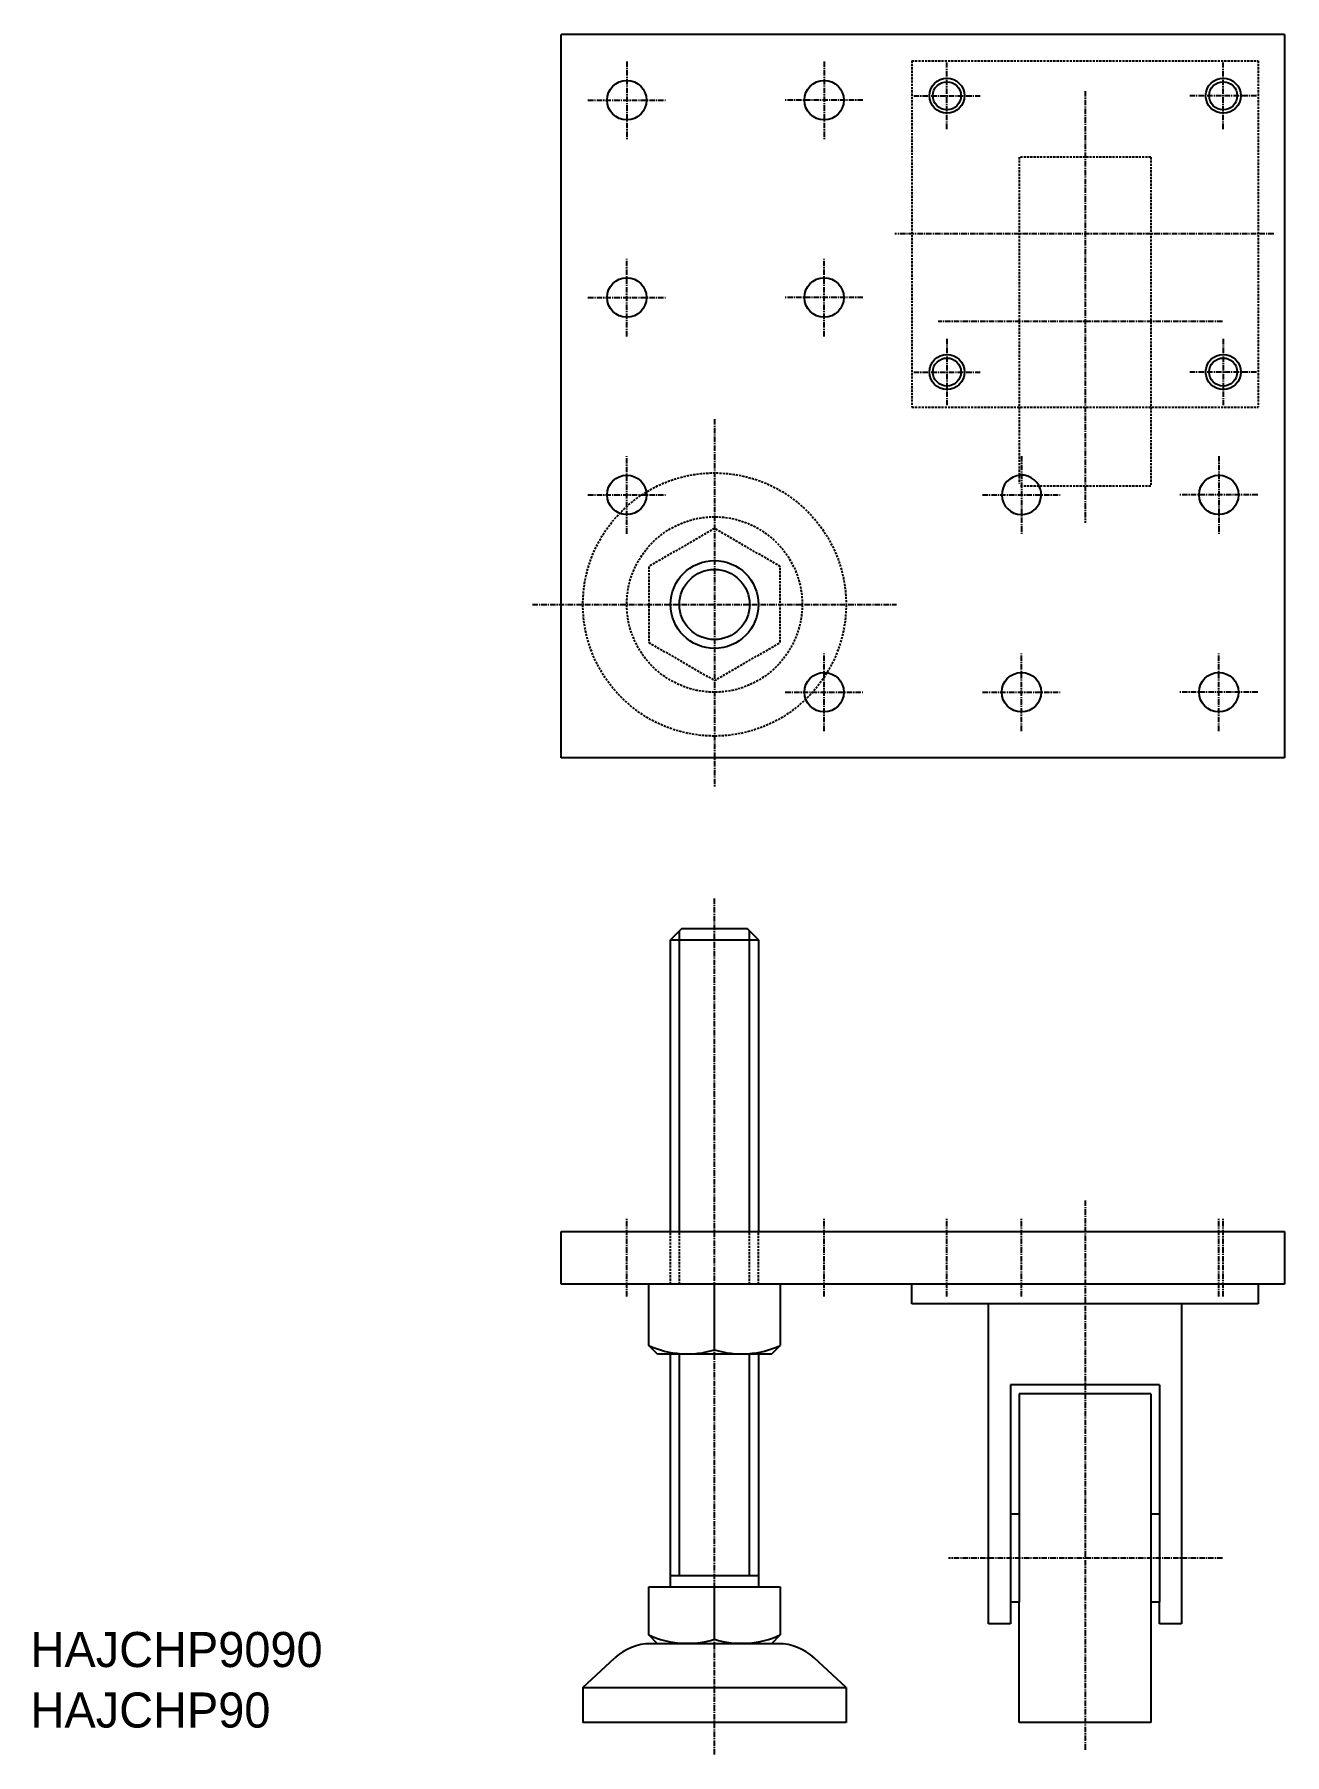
# Model space of a CAD drawing. Extents: x -55 to 230, y 0 to 392.
import ezdxf

# ---------------------------------------------------------------- set-up
doc = ezdxf.new("R2010")
doc.units = 0
doc.linetypes.add('CENTER', pattern=[2, 1.25, -0.25, 0.25, -0.25])
doc.linetypes.add('DASHED', pattern=[0.75, 0.5, -0.25])
doc.layers.get('0').update_dxf_attribs({"linetype": 'CONTINUOUS'})
doc.layers.add('CENTER', color=1, linetype='CENTER')

msp = doc.modelspace()

# ---------------------------------------------------------------- linework, layer by layer
at = {"color": 7, "linetype": 'CONTINUOUS'}
for p, q in [((65, 227.26), (65, 392.26)), ((230, 392.26), (65, 392.26)), ((230, 392.26), (230, 227.26)), ((174, 289.32), (174, 288.76)), ((174.24, 288.76), (174, 288.76)), ((230, 227.26), (65, 227.26)), ((92.5, 188.29), (90, 185.79)), ((107.5, 188.29), (92.5, 188.29)), ((110, 185.79), (107.5, 188.29)), ((90, 119.29), (90, 185.79)), ((90, 185.79), (110, 185.79)), ((110, 185.79), (110, 119.29)), ((65, 119.29), (230, 119.29)), ((65, 107.29), (65, 119.29)), ((230, 119.29), (230, 107.29)), ((230, 107.29), (65, 107.29)), ((85, 93.29), (85, 107.29)), ((100, 92.29), (100, 107.29)), ((115, 107.29), (115, 93.29)), ((145, 102.79), (145, 107.29)), ((224, 107.29), (224, 102.79)), ((224, 102.79), (145, 102.79)), ((162.5, 29.79), (162.5, 102.79)), ((206.5, 102.79), (206.5, 29.79)), ((87, 91.29), (85, 93.29)), ((113, 91.29), (87, 91.29)), ((90, 38.29), (90, 91.29)), ((110, 91.29), (110, 38.29)), ((113, 91.29), (115, 93.29)), ((201.5, 84.29), (167.5, 84.29)), ((167.5, 84.29), (167.5, 34.79)), ((201.5, 84.29), (201.5, 34.79)), ((169.5, 82.29), (169.5, 34.79)), ((199.5, 82.29), (169.5, 82.29)), ((199.5, 82.29), (199.5, 34.79)), ((169.5, 54.79), (167.5, 54.79)), ((201.5, 54.79), (199.5, 54.79)), ((110, 40.79), (90, 40.79)), ((85, 38.29), (115, 38.29)), ((85, 27.29), (85, 38.29)), ((100, 26.29), (100, 38.29)), ((115, 38.29), (115, 27.29)), ((169.5, 34.79), (167.5, 34.79)), ((167.5, 34.79), (167.5, 29.79)), ((169.5, 7.29), (169.5, 34.79)), ((201.5, 34.79), (199.5, 34.79)), ((199.5, 34.79), (199.5, 7.29)), ((201.5, 29.79), (201.5, 34.79)), ((167.5, 29.79), (162.5, 29.79)), ((206.5, 29.79), (201.5, 29.79)), ((87, 25.29), (85, 27.29)), ((114.53, 25.29), (85.47, 25.29)), ((113, 25.29), (87, 25.29)), ((113, 25.29), (115, 27.29)), ((70, 15.29), (77.29, 22.08)), ((130, 15.29), (122.71, 22.08)), ((70, 15.29), (130, 15.29)), ((70, 15.29), (70, 7.29)), ((130, 15.29), (130, 7.29)), ((130, 7.29), (70, 7.29)), ((199.5, 7.29), (169.5, 7.29))]:
    msp.add_line(p, q, dxfattribs=at)
at = {"color": 3, "linetype": 'DASHED'}
for p, q in [((145, 386.26), (145, 307.26)), ((145, 386.26), (224, 386.26)), ((224, 386.26), (224, 307.26)), ((169.5, 364.26), (169.5, 289.82)), ((199.5, 364.26), (169.5, 364.26)), ((199.5, 364.26), (199.5, 289.26)), ((145, 307.26), (224, 307.26)), ((199.5, 289.26), (169.74, 289.26)), ((100, 279.58), (85, 270.92)), ((115, 270.92), (100, 279.58)), ((85, 270.92), (85, 253.6)), ((115, 253.6), (115, 270.92)), ((85, 253.6), (100, 244.94)), ((100, 244.94), (115, 253.6)), ((90, 107.29), (90, 119.29)), ((92, 107.29), (92, 119.29)), ((108, 107.29), (108, 119.29)), ((110, 107.29), (110, 119.29))]:
    msp.add_line(p, q, dxfattribs=at)
at = {"color": 3, "linetype": 'CONTINUOUS'}
for p, q in [((92, 119.29), (92, 187.79)), ((108, 119.29), (108, 187.79)), ((92, 40.79), (92, 91.29)), ((108, 40.79), (108, 91.29))]:
    msp.add_line(p, q, dxfattribs=at)
at = {"color": 7, "linetype": 'CONTINUOUS'}
for centre, radius in [((80, 377.26), 4.5), ((125, 377.26), 4.5), ((153, 378.26), 3.2), ((216, 378.26), 3.2), ((80, 332.26), 4.5), ((125, 332.26), 4.5), ((153, 315.26), 3.2), ((216, 315.26), 3.2), ((80, 287.26), 4.5), ((215, 287.26), 4.5), ((100, 262.26), 10), ((125, 242.26), 4.5), ((170, 242.26), 4.5), ((215, 242.26), 4.5)]:
    msp.add_circle(centre, radius, dxfattribs=at)
at = {"color": 3, "linetype": 'CONTINUOUS'}
for centre, radius in [((153, 378.26), 4), ((216, 378.26), 4), ((153, 315.26), 4), ((216, 315.26), 4), ((100, 262.26), 8)]:
    msp.add_circle(centre, radius, dxfattribs=at)
at = {"color": 3, "linetype": 'DASHED'}
for radius in [30, 20]:
    msp.add_circle((100, 262.26), radius, dxfattribs=at)
at = {"color": 7, "linetype": 'CONTINUOUS'}
for centre, radius, start, end in [((170, 287.26), 4.5, 27.266, 19.4712), ((93.81, 112.49), 21.12, 245.3364, 287.0358), ((106.19, 112.49), 21.12, 252.9643, 294.6637), ((85.47, 13.29), 12, 90, 132.9417), ((93.81, 46.49), 21.12, 245.3364, 287.0358), ((106.19, 46.49), 21.12, 252.9643, 294.6637), ((114.53, 13.29), 12, 47.0583, 90)]:
    msp.add_arc(centre, radius, start, end, dxfattribs=at)
at = {"color": 3, "linetype": 'DASHED'}
msp.add_arc((170, 287.26), 4.5, 19.4712, 27.266, dxfattribs=at)
at = {"layer": 'CENTER', "color": 1, "linetype": 'CENTER'}
for p, q in [((80, 386.11), (80, 368.4)), ((125, 386.11), (125, 368.4)), ((153, 370.68), (153, 385.83)), ((216, 370.68), (216, 385.83)), ((71.14, 377.26), (88.86, 377.26)), ((133.86, 377.26), (116.14, 377.26)), ((145.42, 378.26), (160.58, 378.26)), ((184.5, 379.35), (184.5, 280.91)), ((223.58, 378.26), (208.42, 378.26)), ((227.52, 346.76), (141.13, 346.76)), ((80, 323.4), (80, 341.11)), ((125, 323.4), (125, 341.11)), ((71.14, 332.26), (88.86, 332.26)), ((133.86, 332.26), (116.14, 332.26)), ((215.81, 326.76), (151.02, 326.76)), ((153, 322.83), (153, 307.68)), ((216, 322.83), (216, 307.68)), ((145.42, 315.26), (160.58, 315.26)), ((223.58, 315.26), (208.42, 315.26)), ((100, 304.53), (100, 220.76)), ((80, 278.4), (80, 296.11)), ((170, 296.11), (170, 278.4)), ((215, 296.11), (215, 278.4)), ((71.14, 287.26), (88.86, 287.26)), ((161.14, 287.26), (178.86, 287.26)), ((223.86, 287.26), (206.14, 287.26)), ((58.5, 262.26), (141.5, 262.26)), ((125, 233.4), (125, 251.11)), ((170, 233.4), (170, 251.11)), ((215, 233.4), (215, 251.11)), ((116.14, 242.26), (133.86, 242.26)), ((161.14, 242.26), (178.86, 242.26)), ((223.86, 242.26), (206.14, 242.26)), ((100, 0), (100, 195.52)), ((184.5, 126.36), (184.5, 0.95)), ((80, 104.43), (80, 122.15)), ((125, 104.43), (125, 122.15)), ((153, 104.43), (153, 122.15)), ((170, 104.43), (170, 122.15)), ((215, 104.43), (215, 122.15)), ((216, 104.43), (216, 122.15)), ((215.81, 44.79), (153.33, 44.79))]:
    msp.add_line(p, q, dxfattribs=at)

# ---------------------------------------------------------------- texts
at = {"color": 7, "linetype": 'CONTINUOUS'}
for s, p in [('HAJCHP9090', (-55.96, 19.96)), ('HAJCHP90', (-55.96, 6.16))]:
    msp.add_text(s, height=8, dxfattribs=at).set_placement(p)

doc.saveas('drawing.dxf')
